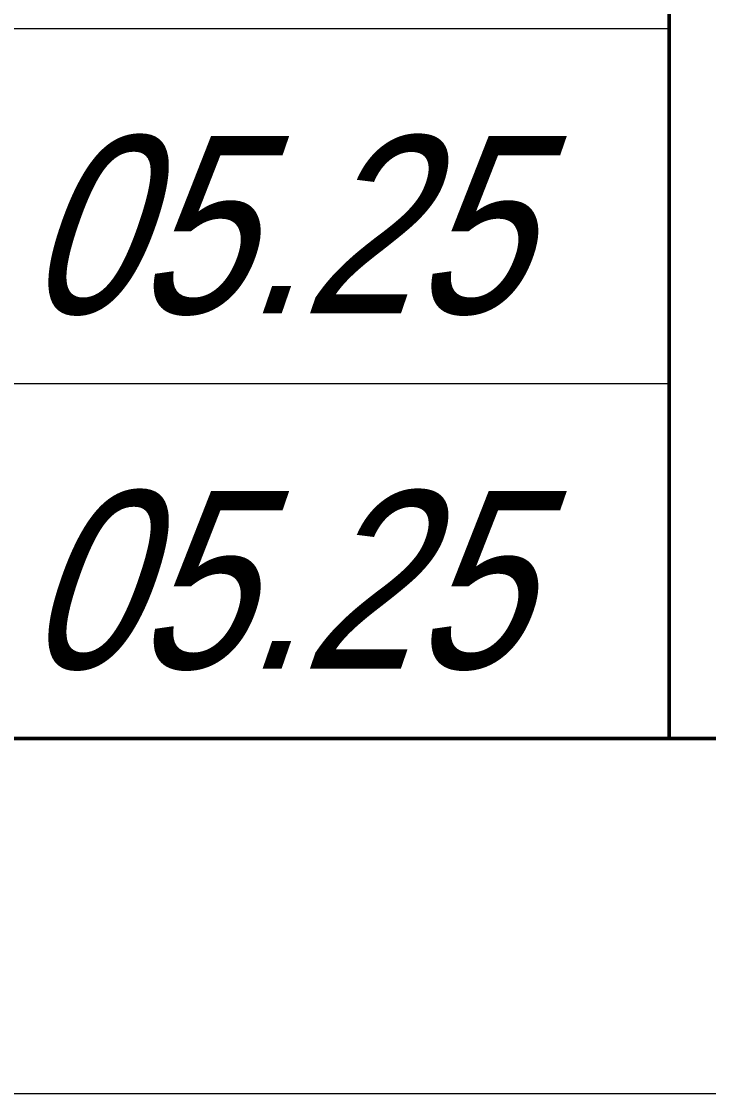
# Model space of a CAD drawing. Header units: millimetres. Extents: x 30169 to 203393, y 1026 to 13462.
# Drawn here: x 175586 to 175973, y 1026 to 1630 of the extents above; entities that cross this region are included whole.
import ezdxf
from ezdxf.enums import TextEntityAlignment as Align

# ---------------------------------------------------------------- set-up
doc = ezdxf.new("R2010")
doc.units = ezdxf.units.MM
doc.layers.add('STANDARD', color=18, linetype='Continuous', lineweight=25, true_color=0x000000)
doc.styles.add('ARIAL', font='arial.ttf')

# ---------------------------------------------------------------- blocks, each defined once
blk = doc.blocks.new('*U294')
at = {"lineweight": 0}
blk.add_lwpolyline([(-415, -5), (5, -5), (5, 292), (-415, 292)], close=True, dxfattribs=at)
at = {"color": 0, "linetype": 'Continuous', "lineweight": 50}
blk.add_lwpolyline([(-395, 287), (0, 287), (0, 0), (-395, 0)], close=True, dxfattribs=at)
at = {"layer": 'STANDARD', "color": 0, "linetype": 'Continuous', "lineweight": 50}
blk.add_line((-120, 55), (-120, 0), dxfattribs=at)
at = {"layer": 'STANDARD', "color": 0, "linetype": 'Continuous', "lineweight": 13}
for p, q in [((-185, 10), (-120, 10)), ((-185, 5), (-120, 5)), ((0, 0), (-185, 0))]:
    blk.add_line(p, q, dxfattribs=at)
at = {"layer": 'STANDARD', "color": 0, "linetype": 'Continuous', "lineweight": 13, "style": 'ARIAL', "oblique": 19, "width": 0.804751}
for p, p2 in [((-129.106, 5.986), (-122.072, 5.986)), ((-129.106, 0.986), (-122.072, 0.986))]:
    blk.add_text('05.25', height=2.5, dxfattribs=at).set_placement(p, p2, align=Align.FIT)

msp = doc.modelspace()

# ---------------------------------------------------------------- block references
at = {"xscale": 40, "yscale": 40, "zscale": 40}
msp.add_blockref('*U294', (180750.86, 1226.39), dxfattribs=at)

doc.saveas('drawing.dxf')
